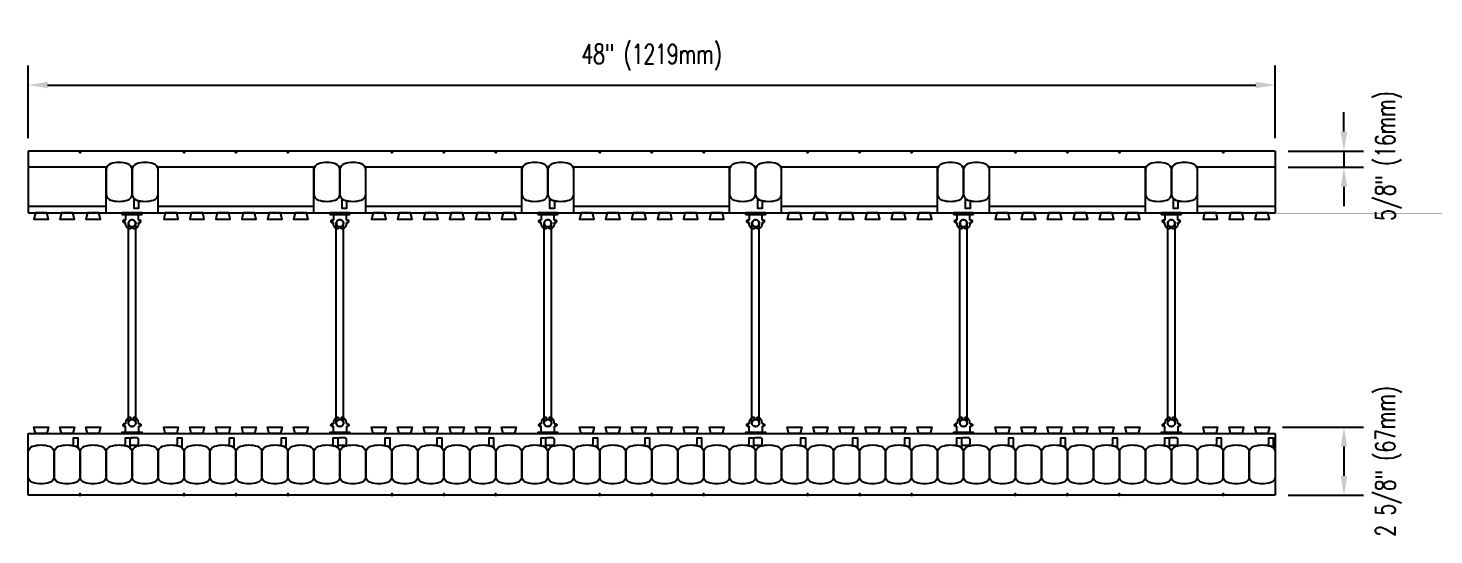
# Model space of a CAD drawing. Header units: inches. Extents: x 213.7 to 267.8, y 81.8 to 140.3.
# Drawn here: x 213.7 to 267.8, y 120.8 to 140.3 of the extents above; entities that cross this region are included whole.
import ezdxf

# ---------------------------------------------------------------- set-up
doc = ezdxf.new("R2010")
doc.units = ezdxf.units.IN
doc.header["$MEASUREMENT"] = 0
for name, color, linetype in [('line25', 2, 'Continuous'), ('LINE50', 5, 'Continuous'), ('LINE9', 9, 'Continuous'), ('TEXT', 4, 'Continuous')]:
    doc.layers.add(name, color=color, linetype=linetype)
doc.styles.add('DIM', font='romans.shx', dxfattribs={"width": 0.7})
doc.dimstyles.new('ext_8', dxfattribs={"dimscale": 8, "dimtxt": 0.09375, "dimasz": 0.09375, "dimexe": 0.09375, "dimexo": 0.0625, "dimgap": 0.0625, "dimtad": 1, "dimdec": 1, "dimzin": 3, "dimdsep": 46, "dimlunit": 4, "dimtxsty": 'DIM', "dimcen": 0.09, "dimdle": 0.09375, "dimclrt": 4, "dimadec": 0, "dimazin": 0, "dimtfac": 1, "dimtdec": 1, "dimtmove": 2, "dimatfit": 3, "dimfxl": 0, "dimfrac": 2, "dimtolj": 1, "dimtzin": 0, "dimarcsym": 0})

# ---------------------------------------------------------------- blocks, each defined once
blk = doc.blocks.new('*D16')
at = {"layer": 'Defpoints', "color": 0}
for p in [(261.668, 138.136), (213.668, 135.596), (261.668, 135.596)]:
    blk.add_point(p, dxfattribs=at)
at = {"layer": 'TEXT', "color": 0, "lineweight": -2}
for p, q in [((213.668, 136.096), (213.668, 138.886)), ((261.668, 136.096), (261.668, 138.886)), ((214.418, 138.136), (260.918, 138.136))]:
    blk.add_line(p, q, dxfattribs=at)
at = {"layer": 'TEXT', "color": 0}
for points in [[(214.418, 138.261), (214.418, 138.011), (213.668, 138.136)], [(260.918, 138.261), (260.918, 138.011), (261.668, 138.136)]]:
    blk.add_solid(points, dxfattribs=at)
at = {"layer": 'TEXT', "color": 4, "insert": (237.668, 139.208), "char_height": 0.75, "attachment_point": 5, "style": 'DIM'}
blk.add_mtext('\\A1;48" (1219mm)', dxfattribs=at)
blk = doc.blocks.new('*D17')
at = {"layer": 'Defpoints', "color": 0}
for p in [(261.668, 135.596), (261.668, 134.971), (264.31, 134.971)]:
    blk.add_point(p, dxfattribs=at)
at = {"layer": 'TEXT', "color": 0, "lineweight": -2}
for p, q in [((264.31, 136.346), (264.31, 137.096)), ((262.168, 135.596), (265.06, 135.596)), ((264.31, 135.596), (264.31, 134.971)), ((262.168, 134.971), (265.06, 134.971)), ((264.31, 134.221), (264.31, 133.471))]:
    blk.add_line(p, q, dxfattribs=at)
at = {"layer": 'TEXT', "color": 0}
for points in [[(264.185, 136.346), (264.435, 136.346), (264.31, 135.596)], [(264.185, 134.221), (264.435, 134.221), (264.31, 134.971)]]:
    blk.add_solid(points, dxfattribs=at)
at = {"layer": 'TEXT', "color": 4, "insert": (266.027, 135.409), "char_height": 0.75, "attachment_point": 5, "rotation": 90, "style": 'DIM'}
blk.add_mtext('\\A1;5/8" (16mm)', dxfattribs=at)
blk = doc.blocks.new('*D18')
at = {"layer": 'Defpoints', "color": 0}
for p in [(261.449, 124.971), (261.668, 122.346), (264.31, 122.346)]:
    blk.add_point(p, dxfattribs=at)
at = {"layer": 'TEXT', "color": 0, "lineweight": -2}
for p, q in [((261.949, 124.971), (265.06, 124.971)), ((264.31, 124.221), (264.31, 123.096)), ((262.168, 122.346), (265.06, 122.346))]:
    blk.add_line(p, q, dxfattribs=at)
at = {"layer": 'TEXT', "color": 0}
for points in [[(264.185, 124.221), (264.435, 124.221), (264.31, 124.971)], [(264.185, 123.096), (264.435, 123.096), (264.31, 122.346)]]:
    blk.add_solid(points, dxfattribs=at)
at = {"layer": 'TEXT', "color": 4, "insert": (266.027, 123.659), "char_height": 0.75, "attachment_point": 5, "rotation": 90, "style": 'DIM'}
blk.add_mtext('\\A1;2 5/8" (67mm)', dxfattribs=at)
blk = doc.blocks.new('WEB_CENTRE_TOP')
for p, q in [((-0.141, 0), (-0.141, 7.688)), ((0.141, 0), (0.141, 7.688))]:
    blk.add_line(p, q)
for centre in [(0, 7.688), (0, 0)]:
    blk.add_circle(centre, 0.141)
blk = doc.blocks.new('Connector')
blk.add_point((0.271, 0))
at = {"layer": 'LINE9'}
for p, q in [((0, 0.375), (0, -0.375)), ((0.062, -0.375), (0.062, 0.375)), ((0.281, 0.25), (0.062, 0.25))]:
    blk.add_line(p, q, dxfattribs=at)
for points, weights in [([(0.007, 0.375), (0.004, 0.375), (0, 0.375)], [1, 0.972587069138, 0.950305488115]), ([(0.327, 0.343), (0.308, 0.343), (0.281, 0.317), (0.281, 0.297)], [1, 0.85355339, 0.85355339, 1]), ([(0.328, 0.343), (0.327, 0.343), (0.327, 0.343)], [1, 0.70710678, 1]), ([(0.375, 0.297), (0.375, 0.317), (0.348, 0.343), (0.329, 0.343)], [1, 0.85355339, 0.85355339, 1]), ([(0.406, 0.25), (0.546, 0.25), (0.619, 0.131)], [0.958404415409, 0.794674173519, 0.864651571113]), ([(0.619, 0.052), (0.612, 0.049), (0.604, 0.049)], [0.83615024178, 0.892081430621, 1]), ([(0, -0.375), (0.004, -0.375), (0.007, -0.375)], [0.950305488115, 0.972587069138, 1]), ([(0.281, -0.297), (0.281, -0.317), (0.308, -0.343), (0.327, -0.343)], [1, 0.85355339, 0.85355339, 1]), ([(0.327, -0.343), (0.281, -0.343), (0.281, -0.297)], [1, 0.70710678, 1]), ([(0.329, -0.343), (0.348, -0.343), (0.375, -0.317), (0.375, -0.297)], [1, 0.85355339, 0.85355339, 1]), ([(0.375, -0.297), (0.375, -0.343), (0.329, -0.343)], [1, 0.70710678, 1]), ([(0.619, -0.131), (0.546, -0.25), (0.406, -0.25)], [0.864651574428, 0.794674169686, 0.958404415195]), ([(0.604, -0.049), (0.612, -0.049), (0.619, -0.052)], [1, 0.89208144177, 0.836150253337])]:
    blk.add_rational_spline(points, weights, degree=2, dxfattribs=at)
for points, degree in [([(0, 0.375), (0.002, 0.375), (0.005, 0.375), (0.007, 0.375)], 3), ([(0.007, 0.375), (0.021, 0.375), (0.051, 0.375), (0.062, 0.375), (0.062, 0.375)], 3), ([(0.281, 0.25), (0.281, 0.297)], 1), ([(0.327, 0.343), (0.327, 0.343), (0.328, 0.343), (0.328, 0.343)], 3), ([(0.328, 0.343), (0.329, 0.343), (0.329, 0.343), (0.329, 0.343)], 3), ([(0.375, 0.25), (0.375, 0.297)], 1), ([(0.406, 0.25), (0.375, 0.25)], 1), ([(0.406, 0.25), (0.406, 0.25)], 1), ([(0.406, 0.25), (0.406, 0.25)], 1), ([(0.406, 0.25), (0.406, 0.25)], 1), ([(0.406, 0.25), (0.406, 0.25)], 1), ([(0.406, 0.25), (0.406, 0.25)], 1), ([(0.406, 0.25), (0.406, 0.25)], 1), ([(0.406, 0.25), (0.406, 0.25)], 1), ([(0.406, 0.25), (0.406, 0.25)], 1), ([(0.406, 0.25), (0.406, 0.25)], 1), ([(0.406, 0.25), (0.406, 0.25)], 1), ([(0.406, 0.25), (0.406, 0.25)], 1), ([(0.406, 0.25), (0.406, 0.25)], 1), ([(0.406, 0.25), (0.406, 0.25)], 1), ([(0.406, 0.25), (0.406, 0.25)], 1), ([(0.406, 0.25), (0.406, 0.25)], 1), ([(0.406, 0.25), (0.406, 0.25)], 1), ([(0.406, 0.25), (0.406, 0.25)], 1), ([(0.406, 0.25), (0.406, 0.25)], 1), ([(0.406, 0.25), (0.406, 0.25)], 1), ([(0.406, 0.25), (0.406, 0.25)], 1), ([(0.406, 0.25), (0.406, 0.25)], 1), ([(0.406, 0.25), (0.406, 0.25)], 1), ([(0.406, 0.25), (0.406, 0.25)], 1), ([(0.406, 0.25), (0.406, 0.25)], 1), ([(0.604, 0.049), (0.532, 0.049)], 1), ([(0.532, 0.049), (0.532, 0.049)], 1), ([(0.532, 0.049), (0.532, 0.049)], 1), ([(0.532, 0.049), (0.532, 0.049)], 1), ([(0.532, 0.049), (0.532, 0.049)], 1), ([(0.532, 0.049), (0.532, 0.049)], 1), ([(0.532, 0.049), (0.532, 0.049)], 1), ([(0.532, 0.049), (0.532, 0.049)], 1), ([(0.532, 0.049), (0.532, 0.049)], 1), ([(0.532, 0.049), (0.532, 0.049)], 1), ([(0.532, 0.049), (0.532, 0.049)], 1), ([(0.604, 0.049), (0.609, 0.049), (0.614, 0.05), (0.619, 0.052)], 3), ([(0.604, 0.049), (0.604, 0.049)], 1), ([(0.604, 0.049), (0.604, 0.049)], 1), ([(0.604, 0.049), (0.604, 0.049)], 1), ([(0.604, 0.049), (0.604, 0.049)], 1), ([(0.619, 0.131), (0.619, 0.052)], 1), ([(0.619, 0.131), (0.619, 0.131)], 1), ([(0.619, 0.131), (0.619, 0.131)], 1), ([(0.619, 0.131), (0.619, 0.131)], 1), ([(0.619, 0.131), (0.619, 0.131)], 1), ([(0.007, -0.375), (0.005, -0.375), (0.002, -0.375), (0, -0.375)], 3), ([(0.062, -0.375), (0.062, -0.375), (0.051, -0.375), (0.021, -0.375), (0.007, -0.375)], 3), ([(0.062, -0.25), (0.281, -0.25)], 1), ([(0.281, -0.297), (0.281, -0.25)], 1), ([(0.281, -0.25), (0.281, -0.297)], 1), ([(0.328, -0.343), (0.328, -0.343), (0.327, -0.343), (0.327, -0.343)], 3), ([(0.329, -0.343), (0.329, -0.343), (0.329, -0.343), (0.328, -0.343)], 3), ([(0.375, -0.25), (0.375, -0.297)], 1), ([(0.375, -0.297), (0.375, -0.25)], 1), ([(0.406, -0.25), (0.375, -0.25)], 1), ([(0.406, -0.25), (0.406, -0.25)], 1), ([(0.406, -0.25), (0.406, -0.25)], 1), ([(0.406, -0.25), (0.406, -0.25)], 1), ([(0.406, -0.25), (0.406, -0.25)], 1), ([(0.406, -0.25), (0.406, -0.25)], 1), ([(0.406, -0.25), (0.406, -0.25)], 1), ([(0.406, -0.25), (0.406, -0.25)], 1), ([(0.406, -0.25), (0.406, -0.25)], 1), ([(0.406, -0.25), (0.406, -0.25)], 1), ([(0.406, -0.25), (0.406, -0.25)], 1), ([(0.406, -0.25), (0.406, -0.25)], 1), ([(0.532, -0.049), (0.604, -0.049)], 1), ([(0.604, -0.049), (0.58, -0.049), (0.556, -0.049), (0.532, -0.049)], 3), ([(0.532, -0.049), (0.532, -0.049)], 1), ([(0.532, -0.049), (0.532, -0.049)], 1), ([(0.532, -0.049), (0.532, -0.049)], 1), ([(0.532, -0.049), (0.532, -0.049)], 1), ([(0.619, -0.052), (0.614, -0.05), (0.609, -0.049), (0.604, -0.049)], 3), ([(0.604, -0.049), (0.604, -0.049)], 1), ([(0.604, -0.049), (0.604, -0.049)], 1), ([(0.604, -0.049), (0.604, -0.049)], 1), ([(0.604, -0.049), (0.604, -0.049)], 1), ([(0.604, -0.049), (0.604, -0.049)], 1), ([(0.604, -0.049), (0.604, -0.049)], 1), ([(0.604, -0.049), (0.604, -0.049)], 1), ([(0.604, -0.049), (0.604, -0.049)], 1), ([(0.619, -0.052), (0.619, -0.131)], 1), ([(0.619, -0.131), (0.619, -0.131)], 1), ([(0.619, -0.131), (0.619, -0.131)], 1), ([(0.619, -0.131), (0.619, -0.131)], 1), ([(0.619, -0.131), (0.619, -0.131)], 1)]:
    blk.add_open_spline(points, degree=degree, dxfattribs=at)
for points, weights, knots in [([(0.062, 0.375), (0.062, 0.375), (0.046, 0.375), (0.03, 0.375), (0.007, 0.375)], [0.868718858569, 0.861102746415, 1, 0.861102734288, 0.868718859898], [0, 0, 0, 0.5, 0.5, 1, 1, 1]), ([(0.532, 0.049), (0.472, 0.203), (0.333, 0.113), (0.157, 0), (0.333, -0.113), (0.472, -0.203), (0.532, -0.049)], [0.899508922286, 0.599718215298, 1, 0.54226024, 1, 0.599718224335, 0.899508908749], [0, 0, 0, 0.318112, 0.318112, 0.681888, 0.681888, 1, 1, 1]), ([(0.007, -0.375), (0.03, -0.375), (0.046, -0.375), (0.062, -0.375), (0.062, -0.375)], [0.868718859319, 0.861102739573, 1, 0.861102742958, 0.868718858948], [0, 0, 0, 0.5, 0.5, 1, 1, 1])]:
    blk.add_rational_spline(points, weights, degree=2, knots=knots, dxfattribs=at)

msp = doc.modelspace()

# ---------------------------------------------------------------- linework, layer by layer
at = {"layer": 'line25'}
for p, q in [((216.668, 134.971), (213.668, 134.971)), ((224.668, 134.971), (218.668, 134.971)), ((232.668, 134.971), (226.668, 134.971)), ((240.668, 134.971), (234.668, 134.971)), ((248.668, 134.971), (242.668, 134.971)), ((256.668, 134.971), (250.668, 134.971)), ((261.668, 134.971), (258.668, 134.971)), ((213.668, 133.221), (261.668, 133.221)), ((213.668, 124.721), (261.668, 124.721)), ((217.647, 124.553), (217.668, 124.553))]:
    msp.add_line(p, q, dxfattribs=at)
for points in [[(213.949, 133.221), (213.887, 132.971), (214.449, 132.971), (214.387, 133.221)], [(214.949, 133.221), (214.887, 132.971), (215.449, 132.971), (215.387, 133.221)], [(215.949, 133.221), (215.887, 132.971), (216.449, 132.971), (216.387, 133.221)], [(218.949, 133.221), (218.887, 132.971), (219.449, 132.971), (219.387, 133.221)], [(219.949, 133.221), (219.887, 132.971), (220.449, 132.971), (220.387, 133.221)], [(220.949, 133.221), (220.887, 132.971), (221.449, 132.971), (221.387, 133.221)], [(221.949, 133.221), (221.887, 132.971), (222.449, 132.971), (222.387, 133.221)], [(222.949, 133.221), (222.887, 132.971), (223.449, 132.971), (223.387, 133.221)], [(223.949, 133.221), (223.887, 132.971), (224.449, 132.971), (224.387, 133.221)], [(226.949, 133.221), (226.887, 132.971), (227.449, 132.971), (227.387, 133.221)], [(227.949, 133.221), (227.887, 132.971), (228.449, 132.971), (228.387, 133.221)], [(228.949, 133.221), (228.887, 132.971), (229.449, 132.971), (229.387, 133.221)], [(229.949, 133.221), (229.887, 132.971), (230.449, 132.971), (230.387, 133.221)], [(230.949, 133.221), (230.887, 132.971), (231.449, 132.971), (231.387, 133.221)], [(231.949, 133.221), (231.887, 132.971), (232.449, 132.971), (232.387, 133.221)], [(234.949, 133.221), (234.887, 132.971), (235.449, 132.971), (235.387, 133.221)], [(235.949, 133.221), (235.887, 132.971), (236.449, 132.971), (236.387, 133.221)], [(236.949, 133.221), (236.887, 132.971), (237.449, 132.971), (237.387, 133.221)], [(237.949, 133.221), (237.887, 132.971), (238.449, 132.971), (238.387, 133.221)], [(238.949, 133.221), (238.887, 132.971), (239.449, 132.971), (239.387, 133.221)], [(239.949, 133.221), (239.887, 132.971), (240.449, 132.971), (240.387, 133.221)], [(242.949, 133.221), (242.887, 132.971), (243.449, 132.971), (243.387, 133.221)], [(243.949, 133.221), (243.887, 132.971), (244.449, 132.971), (244.387, 133.221)], [(244.949, 133.221), (244.887, 132.971), (245.449, 132.971), (245.387, 133.221)], [(245.949, 133.221), (245.887, 132.971), (246.449, 132.971), (246.387, 133.221)], [(246.949, 133.221), (246.887, 132.971), (247.449, 132.971), (247.387, 133.221)], [(247.949, 133.221), (247.887, 132.971), (248.449, 132.971), (248.387, 133.221)], [(250.949, 133.221), (250.887, 132.971), (251.449, 132.971), (251.387, 133.221)], [(251.949, 133.221), (251.887, 132.971), (252.449, 132.971), (252.387, 133.221)], [(252.949, 133.221), (252.887, 132.971), (253.449, 132.971), (253.387, 133.221)], [(253.949, 133.221), (253.887, 132.971), (254.449, 132.971), (254.387, 133.221)], [(254.949, 133.221), (254.887, 132.971), (255.449, 132.971), (255.387, 133.221)], [(255.949, 133.221), (255.887, 132.971), (256.449, 132.971), (256.387, 133.221)], [(258.949, 133.221), (258.887, 132.971), (259.449, 132.971), (259.387, 133.221)], [(259.949, 133.221), (259.887, 132.971), (260.449, 132.971), (260.387, 133.221)], [(260.949, 133.221), (260.887, 132.971), (261.449, 132.971), (261.387, 133.221)], [(213.949, 124.721), (213.887, 124.971), (214.449, 124.971), (214.387, 124.721)], [(214.949, 124.721), (214.887, 124.971), (215.449, 124.971), (215.387, 124.721)], [(215.949, 124.721), (215.887, 124.971), (216.449, 124.971), (216.387, 124.721)], [(218.949, 124.721), (218.887, 124.971), (219.449, 124.971), (219.387, 124.721)], [(219.949, 124.721), (219.887, 124.971), (220.449, 124.971), (220.387, 124.721)], [(220.949, 124.721), (220.887, 124.971), (221.449, 124.971), (221.387, 124.721)], [(221.949, 124.721), (221.887, 124.971), (222.449, 124.971), (222.387, 124.721)], [(222.949, 124.721), (222.887, 124.971), (223.449, 124.971), (223.387, 124.721)], [(223.949, 124.721), (223.887, 124.971), (224.449, 124.971), (224.387, 124.721)], [(226.949, 124.721), (226.887, 124.971), (227.449, 124.971), (227.387, 124.721)], [(227.949, 124.721), (227.887, 124.971), (228.449, 124.971), (228.387, 124.721)], [(228.949, 124.721), (228.887, 124.971), (229.449, 124.971), (229.387, 124.721)], [(229.949, 124.721), (229.887, 124.971), (230.449, 124.971), (230.387, 124.721)], [(230.949, 124.721), (230.887, 124.971), (231.449, 124.971), (231.387, 124.721)], [(231.949, 124.721), (231.887, 124.971), (232.449, 124.971), (232.387, 124.721)], [(234.949, 124.721), (234.887, 124.971), (235.449, 124.971), (235.387, 124.721)], [(235.949, 124.721), (235.887, 124.971), (236.449, 124.971), (236.387, 124.721)], [(236.949, 124.721), (236.887, 124.971), (237.449, 124.971), (237.387, 124.721)], [(237.949, 124.721), (237.887, 124.971), (238.449, 124.971), (238.387, 124.721)], [(238.949, 124.721), (238.887, 124.971), (239.449, 124.971), (239.387, 124.721)], [(239.949, 124.721), (239.887, 124.971), (240.449, 124.971), (240.387, 124.721)], [(242.949, 124.721), (242.887, 124.971), (243.449, 124.971), (243.387, 124.721)], [(243.949, 124.721), (243.887, 124.971), (244.449, 124.971), (244.387, 124.721)], [(244.949, 124.721), (244.887, 124.971), (245.449, 124.971), (245.387, 124.721)], [(245.949, 124.721), (245.887, 124.971), (246.449, 124.971), (246.387, 124.721)], [(246.949, 124.721), (246.887, 124.971), (247.449, 124.971), (247.387, 124.721)], [(247.949, 124.721), (247.887, 124.971), (248.449, 124.971), (248.387, 124.721)], [(250.949, 124.721), (250.887, 124.971), (251.449, 124.971), (251.387, 124.721)], [(251.949, 124.721), (251.887, 124.971), (252.449, 124.971), (252.387, 124.721)], [(252.949, 124.721), (252.887, 124.971), (253.449, 124.971), (253.387, 124.721)], [(253.949, 124.721), (253.887, 124.971), (254.449, 124.971), (254.387, 124.721)], [(254.949, 124.721), (254.887, 124.971), (255.449, 124.971), (255.387, 124.721)], [(255.949, 124.721), (255.887, 124.971), (256.449, 124.971), (256.387, 124.721)], [(258.949, 124.721), (258.887, 124.971), (259.449, 124.971), (259.387, 124.721)], [(259.949, 124.721), (259.887, 124.971), (260.449, 124.971), (260.387, 124.721)], [(260.949, 124.721), (260.887, 124.971), (261.449, 124.971), (261.387, 124.721)]]:
    msp.add_lwpolyline(points, close=True, dxfattribs=at)
at = {"layer": 'LINE50'}
for p, q in [((261.668, 135.596), (213.668, 135.596)), ((213.668, 135.596), (213.668, 133.221)), ((261.668, 135.596), (261.668, 133.221)), ((213.668, 122.346), (213.668, 124.721)), ((261.668, 124.721), (261.668, 122.346)), ((261.668, 122.346), (213.668, 122.346))]:
    msp.add_line(p, q, dxfattribs=at)
at = {"layer": 'LINE9'}
for p, q in [((216.668, 133.221), (216.668, 134.971)), ((218.668, 133.221), (218.668, 134.971)), ((224.668, 133.221), (224.668, 134.971)), ((226.668, 133.221), (226.668, 134.971)), ((232.668, 133.221), (232.668, 134.971)), ((234.668, 133.221), (234.668, 134.971)), ((240.668, 133.221), (240.668, 134.971)), ((242.668, 133.221), (242.668, 134.971)), ((248.668, 133.221), (248.668, 134.971)), ((250.668, 133.221), (250.668, 134.971)), ((256.668, 133.221), (256.668, 134.971)), ((258.668, 133.221), (258.668, 134.971)), ((213.668, 133.471), (216.668, 133.471)), ((218.668, 133.471), (224.668, 133.471)), ((226.668, 133.471), (232.668, 133.471)), ((234.668, 133.471), (240.668, 133.471)), ((242.668, 133.471), (248.668, 133.471)), ((250.668, 133.471), (256.668, 133.471)), ((258.668, 133.471), (261.668, 133.471))]:
    msp.add_line(p, q, dxfattribs=at)
for points in [[(215.699, 135.596), (215.668, 135.532), (215.637, 135.596)], [(219.699, 135.596), (219.668, 135.532), (219.637, 135.596)], [(221.699, 135.596), (221.668, 135.532), (221.637, 135.596)], [(223.699, 135.596), (223.668, 135.532), (223.637, 135.596)], [(227.699, 135.596), (227.668, 135.532), (227.637, 135.596)], [(229.699, 135.596), (229.668, 135.532), (229.637, 135.596)], [(231.699, 135.596), (231.668, 135.532), (231.637, 135.596)], [(235.699, 135.596), (235.668, 135.532), (235.637, 135.596)], [(237.699, 135.596), (237.668, 135.532), (237.637, 135.596)], [(239.699, 135.596), (239.668, 135.532), (239.637, 135.596)], [(243.699, 135.596), (243.668, 135.532), (243.637, 135.596)], [(245.699, 135.596), (245.668, 135.532), (245.637, 135.596)], [(247.699, 135.596), (247.668, 135.532), (247.637, 135.596)], [(251.699, 135.596), (251.668, 135.532), (251.637, 135.596)], [(253.699, 135.596), (253.668, 135.532), (253.637, 135.596)], [(255.699, 135.596), (255.668, 135.532), (255.637, 135.596)], [(259.699, 135.596), (259.668, 135.532), (259.637, 135.596)], [(215.699, 122.346), (215.668, 122.411), (215.637, 122.346)], [(219.699, 122.346), (219.668, 122.411), (219.637, 122.346)], [(221.699, 122.346), (221.668, 122.411), (221.637, 122.346)], [(223.699, 122.346), (223.668, 122.411), (223.637, 122.346)], [(227.699, 122.346), (227.668, 122.411), (227.637, 122.346)], [(229.699, 122.346), (229.668, 122.411), (229.637, 122.346)], [(231.699, 122.346), (231.668, 122.411), (231.637, 122.346)], [(235.699, 122.346), (235.668, 122.411), (235.637, 122.346)], [(237.699, 122.346), (237.668, 122.411), (237.637, 122.346)], [(239.699, 122.346), (239.668, 122.411), (239.637, 122.346)], [(243.699, 122.346), (243.668, 122.411), (243.637, 122.346)], [(245.699, 122.346), (245.668, 122.411), (245.637, 122.346)], [(247.699, 122.346), (247.668, 122.411), (247.637, 122.346)], [(251.699, 122.346), (251.668, 122.411), (251.637, 122.346)], [(253.699, 122.346), (253.668, 122.411), (253.637, 122.346)], [(255.699, 122.346), (255.668, 122.411), (255.637, 122.346)], [(259.699, 122.346), (259.668, 122.411), (259.637, 122.346)]]:
    msp.add_lwpolyline(points, close=True, dxfattribs=at)
for points in [[(216.841, 133.71, 0.157671), (217.495, 133.71, 0.325305), (217.668, 133.948), (217.668, 134.869, 0.325305), (217.495, 135.107, 0.157671), (216.841, 135.107, 0.325305), (216.668, 134.869), (216.668, 133.948, 0.325305)], [(217.841, 133.71, 0.157671), (218.495, 133.71, 0.325305), (218.668, 133.948), (218.668, 134.869, 0.325305), (218.495, 135.107, 0.157671), (217.841, 135.107, 0.325305), (217.668, 134.869), (217.668, 133.948, 0.325305)], [(224.841, 133.71, 0.157671), (225.495, 133.71, 0.325305), (225.668, 133.948), (225.668, 134.869, 0.325305), (225.495, 135.107, 0.157671), (224.841, 135.107, 0.325305), (224.668, 134.869), (224.668, 133.948, 0.325305)], [(225.841, 133.71, 0.157671), (226.495, 133.71, 0.325305), (226.668, 133.948), (226.668, 134.869, 0.325305), (226.495, 135.107, 0.157671), (225.841, 135.107, 0.325305), (225.668, 134.869), (225.668, 133.948, 0.325305)], [(232.841, 133.71, 0.157671), (233.495, 133.71, 0.325305), (233.668, 133.948), (233.668, 134.869, 0.325305), (233.495, 135.107, 0.157671), (232.841, 135.107, 0.325305), (232.668, 134.869), (232.668, 133.948, 0.325305)], [(233.841, 133.71, 0.157671), (234.495, 133.71, 0.325305), (234.668, 133.948), (234.668, 134.869, 0.325305), (234.495, 135.107, 0.157671), (233.841, 135.107, 0.325305), (233.668, 134.869), (233.668, 133.948, 0.325305)], [(240.841, 133.71, 0.157671), (241.495, 133.71, 0.325305), (241.668, 133.948), (241.668, 134.869, 0.325305), (241.495, 135.107, 0.157671), (240.841, 135.107, 0.325305), (240.668, 134.869), (240.668, 133.948, 0.325305)], [(241.841, 133.71, 0.157671), (242.495, 133.71, 0.325305), (242.668, 133.948), (242.668, 134.869, 0.325305), (242.495, 135.107, 0.157671), (241.841, 135.107, 0.325305), (241.668, 134.869), (241.668, 133.948, 0.325305)], [(248.841, 133.71, 0.157671), (249.495, 133.71, 0.325305), (249.668, 133.948), (249.668, 134.869, 0.325305), (249.495, 135.107, 0.157671), (248.841, 135.107, 0.325305), (248.668, 134.869), (248.668, 133.948, 0.325305)], [(249.841, 133.71, 0.157671), (250.495, 133.71, 0.325305), (250.668, 133.948), (250.668, 134.869, 0.325305), (250.495, 135.107, 0.157671), (249.841, 135.107, 0.325305), (249.668, 134.869), (249.668, 133.948, 0.325305)], [(256.841, 133.71, 0.157671), (257.495, 133.71, 0.325305), (257.668, 133.948), (257.668, 134.869, 0.325305), (257.495, 135.107, 0.157671), (256.841, 135.107, 0.325305), (256.668, 134.869), (256.668, 133.948, 0.325305)], [(257.841, 133.71, 0.157671), (258.495, 133.71, 0.325305), (258.668, 133.948), (258.668, 134.869, 0.325305), (258.495, 135.107, 0.157671), (257.841, 135.107, 0.325305), (257.668, 134.869), (257.668, 133.948, 0.325305)], [(217.841, 133.71, 0.037267), (217.995, 133.673, 0.463036), (217.922, 133.611), (217.922, 133.39), (217.751, 133.39), (217.751, 133.736, 0.189002), (217.735, 133.778, 0.128407)], [(225.841, 133.71, 0.037267), (225.995, 133.673, 0.463036), (225.922, 133.611), (225.922, 133.39), (225.751, 133.39), (225.751, 133.736, 0.189002), (225.735, 133.778, 0.128407)], [(233.841, 133.71, 0.037267), (233.995, 133.673, 0.463036), (233.922, 133.611), (233.922, 133.39), (233.751, 133.39), (233.751, 133.736, 0.189002), (233.735, 133.778, 0.128407)], [(241.841, 133.71, 0.037267), (241.995, 133.673, 0.463036), (241.922, 133.611), (241.922, 133.39), (241.751, 133.39), (241.751, 133.736, 0.189002), (241.735, 133.778, 0.128407)], [(249.841, 133.71, 0.037267), (249.995, 133.673, 0.463036), (249.922, 133.611), (249.922, 133.39), (249.751, 133.39), (249.751, 133.736, 0.189002), (249.735, 133.778, 0.128407)], [(257.841, 133.71, 0.037267), (257.995, 133.673, 0.463036), (257.922, 133.611), (257.922, 133.39), (257.751, 133.39), (257.751, 133.736, 0.189002), (257.735, 133.778, 0.128407)], [(215.495, 124.232, 0.037267), (215.341, 124.27, 0.463036), (215.414, 124.331), (215.414, 124.553), (215.585, 124.553), (215.585, 124.207, 0.189002), (215.601, 124.164, 0.128407)], [(217.495, 124.232, 0.037267), (217.341, 124.27, 0.463036), (217.414, 124.331), (217.414, 124.553), (217.585, 124.553), (217.585, 124.207, 0.189002), (217.601, 124.164, 0.128407)], [(217.585, 124.338, 0.414214), (217.647, 124.275), (217.86, 124.275, 0.414214), (217.922, 124.338), (217.922, 124.49, 0.414214), (217.86, 124.553), (217.647, 124.553, 0.414214), (217.585, 124.49)], [(219.495, 124.232, 0.037267), (219.341, 124.27, 0.463036), (219.414, 124.331), (219.414, 124.553), (219.585, 124.553), (219.585, 124.207, 0.189002), (219.601, 124.164, 0.128407)], [(221.495, 124.232, 0.037267), (221.341, 124.27, 0.463036), (221.414, 124.331), (221.414, 124.553), (221.585, 124.553), (221.585, 124.207, 0.189002), (221.601, 124.164, 0.128407)], [(223.495, 124.232, 0.037267), (223.341, 124.27, 0.463036), (223.414, 124.331), (223.414, 124.553), (223.585, 124.553), (223.585, 124.207, 0.189002), (223.601, 124.164, 0.128407)], [(225.495, 124.232, 0.037267), (225.341, 124.27, 0.463036), (225.414, 124.331), (225.414, 124.553), (225.585, 124.553), (225.585, 124.207, 0.189002), (225.601, 124.164, 0.128407)], [(225.585, 124.338, 0.414214), (225.647, 124.275), (225.86, 124.275, 0.414214), (225.922, 124.338), (225.922, 124.49, 0.414214), (225.86, 124.553), (225.647, 124.553, 0.414214), (225.585, 124.49)], [(227.495, 124.232, 0.037267), (227.341, 124.27, 0.463036), (227.414, 124.331), (227.414, 124.553), (227.585, 124.553), (227.585, 124.207, 0.189002), (227.601, 124.164, 0.128407)], [(229.495, 124.232, 0.037267), (229.341, 124.27, 0.463036), (229.414, 124.331), (229.414, 124.553), (229.585, 124.553), (229.585, 124.207, 0.189002), (229.601, 124.164, 0.128407)], [(231.495, 124.232, 0.037267), (231.341, 124.27, 0.463036), (231.414, 124.331), (231.414, 124.553), (231.585, 124.553), (231.585, 124.207, 0.189002), (231.601, 124.164, 0.128407)], [(233.495, 124.232, 0.037267), (233.341, 124.27, 0.463036), (233.414, 124.331), (233.414, 124.553), (233.585, 124.553), (233.585, 124.207, 0.189002), (233.601, 124.164, 0.128407)], [(233.585, 124.338, 0.414214), (233.647, 124.275), (233.86, 124.275, 0.414214), (233.922, 124.338), (233.922, 124.49, 0.414214), (233.86, 124.553), (233.647, 124.553, 0.414214), (233.585, 124.49)], [(235.495, 124.232, 0.037267), (235.341, 124.27, 0.463036), (235.414, 124.331), (235.414, 124.553), (235.585, 124.553), (235.585, 124.207, 0.189002), (235.601, 124.164, 0.128407)], [(237.495, 124.232, 0.037267), (237.341, 124.27, 0.463036), (237.414, 124.331), (237.414, 124.553), (237.585, 124.553), (237.585, 124.207, 0.189002), (237.601, 124.164, 0.128407)], [(239.495, 124.232, 0.037267), (239.341, 124.27, 0.463036), (239.414, 124.331), (239.414, 124.553), (239.585, 124.553), (239.585, 124.207, 0.189002), (239.601, 124.164, 0.128407)], [(241.495, 124.232, 0.037267), (241.341, 124.27, 0.463036), (241.414, 124.331), (241.414, 124.553), (241.585, 124.553), (241.585, 124.207, 0.189002), (241.601, 124.164, 0.128407)], [(241.585, 124.338, 0.414214), (241.647, 124.275), (241.86, 124.275, 0.414214), (241.922, 124.338), (241.922, 124.49, 0.414214), (241.86, 124.553), (241.647, 124.553, 0.414214), (241.585, 124.49)], [(243.495, 124.232, 0.037267), (243.341, 124.27, 0.463036), (243.414, 124.331), (243.414, 124.553), (243.585, 124.553), (243.585, 124.207, 0.189002), (243.601, 124.164, 0.128407)], [(245.495, 124.232, 0.037267), (245.341, 124.27, 0.463036), (245.414, 124.331), (245.414, 124.553), (245.585, 124.553), (245.585, 124.207, 0.189002), (245.601, 124.164, 0.128407)], [(247.495, 124.232, 0.037267), (247.341, 124.27, 0.463036), (247.414, 124.331), (247.414, 124.553), (247.585, 124.553), (247.585, 124.207, 0.189002), (247.601, 124.164, 0.128407)], [(249.495, 124.232, 0.037267), (249.341, 124.27, 0.463036), (249.414, 124.331), (249.414, 124.553), (249.585, 124.553), (249.585, 124.207, 0.189002), (249.601, 124.164, 0.128407)], [(249.585, 124.338, 0.414214), (249.647, 124.275), (249.86, 124.275, 0.414214), (249.922, 124.338), (249.922, 124.49, 0.414214), (249.86, 124.553), (249.647, 124.553, 0.414214), (249.585, 124.49)], [(251.495, 124.232, 0.037267), (251.341, 124.27, 0.463036), (251.414, 124.331), (251.414, 124.553), (251.585, 124.553), (251.585, 124.207, 0.189002), (251.601, 124.164, 0.128407)], [(253.495, 124.232, 0.037267), (253.341, 124.27, 0.463036), (253.414, 124.331), (253.414, 124.553), (253.585, 124.553), (253.585, 124.207, 0.189002), (253.601, 124.164, 0.128407)], [(255.495, 124.232, 0.037267), (255.341, 124.27, 0.463036), (255.414, 124.331), (255.414, 124.553), (255.585, 124.553), (255.585, 124.207, 0.189002), (255.601, 124.164, 0.128407)], [(257.495, 124.232, 0.037267), (257.341, 124.27, 0.463036), (257.414, 124.331), (257.414, 124.553), (257.585, 124.553), (257.585, 124.207, 0.189002), (257.601, 124.164, 0.128407)], [(257.585, 124.338, 0.414214), (257.647, 124.275), (257.86, 124.275, 0.414214), (257.922, 124.338), (257.922, 124.49, 0.414214), (257.86, 124.553), (257.647, 124.553, 0.414214), (257.585, 124.49)], [(259.495, 124.232, 0.037267), (259.341, 124.27, 0.463036), (259.414, 124.331), (259.414, 124.553), (259.585, 124.553), (259.585, 124.207, 0.189002), (259.601, 124.164, 0.128407)], [(261.495, 124.232, 0.037267), (261.341, 124.27, 0.463036), (261.414, 124.331), (261.414, 124.553), (261.585, 124.553), (261.585, 124.207, 0.189002), (261.601, 124.164, 0.128407)], [(213.841, 124.232, -0.157671), (214.495, 124.232, -0.325305), (214.668, 123.994), (214.668, 123.073, -0.325305), (214.495, 122.835, -0.157671), (213.841, 122.835, -0.325305), (213.668, 123.073), (213.668, 123.994, -0.325305)], [(214.841, 124.232, -0.157671), (215.495, 124.232, -0.325305), (215.668, 123.994), (215.668, 123.073, -0.325305), (215.495, 122.835, -0.157671), (214.841, 122.835, -0.325305), (214.668, 123.073), (214.668, 123.994, -0.325305)], [(215.841, 124.232, -0.157671), (216.495, 124.232, -0.325305), (216.668, 123.994), (216.668, 123.073, -0.325305), (216.495, 122.835, -0.157671), (215.841, 122.835, -0.325305), (215.668, 123.073), (215.668, 123.994, -0.325305)], [(216.841, 124.232, -0.157671), (217.495, 124.232, -0.325305), (217.668, 123.994), (217.668, 123.073, -0.325305), (217.495, 122.835, -0.157671), (216.841, 122.835, -0.325305), (216.668, 123.073), (216.668, 123.994, -0.325305)], [(217.841, 124.232, -0.157671), (218.495, 124.232, -0.325305), (218.668, 123.994), (218.668, 123.073, -0.325305), (218.495, 122.835, -0.157671), (217.841, 122.835, -0.325305), (217.668, 123.073), (217.668, 123.994, -0.325305)], [(218.841, 124.232, -0.157671), (219.495, 124.232, -0.325305), (219.668, 123.994), (219.668, 123.073, -0.325305), (219.495, 122.835, -0.157671), (218.841, 122.835, -0.325305), (218.668, 123.073), (218.668, 123.994, -0.325305)], [(219.841, 124.232, -0.157671), (220.495, 124.232, -0.325305), (220.668, 123.994), (220.668, 123.073, -0.325305), (220.495, 122.835, -0.157671), (219.841, 122.835, -0.325305), (219.668, 123.073), (219.668, 123.994, -0.325305)], [(220.841, 124.232, -0.157671), (221.495, 124.232, -0.325305), (221.668, 123.994), (221.668, 123.073, -0.325305), (221.495, 122.835, -0.157671), (220.841, 122.835, -0.325305), (220.668, 123.073), (220.668, 123.994, -0.325305)], [(221.841, 124.232, -0.157671), (222.495, 124.232, -0.325305), (222.668, 123.994), (222.668, 123.073, -0.325305), (222.495, 122.835, -0.157671), (221.841, 122.835, -0.325305), (221.668, 123.073), (221.668, 123.994, -0.325305)], [(222.841, 124.232, -0.157671), (223.495, 124.232, -0.325305), (223.668, 123.994), (223.668, 123.073, -0.325305), (223.495, 122.835, -0.157671), (222.841, 122.835, -0.325305), (222.668, 123.073), (222.668, 123.994, -0.325305)], [(223.841, 124.232, -0.157671), (224.495, 124.232, -0.325305), (224.668, 123.994), (224.668, 123.073, -0.325305), (224.495, 122.835, -0.157671), (223.841, 122.835, -0.325305), (223.668, 123.073), (223.668, 123.994, -0.325305)], [(224.841, 124.232, -0.157671), (225.495, 124.232, -0.325305), (225.668, 123.994), (225.668, 123.073, -0.325305), (225.495, 122.835, -0.157671), (224.841, 122.835, -0.325305), (224.668, 123.073), (224.668, 123.994, -0.325305)], [(225.841, 124.232, -0.157671), (226.495, 124.232, -0.325305), (226.668, 123.994), (226.668, 123.073, -0.325305), (226.495, 122.835, -0.157671), (225.841, 122.835, -0.325305), (225.668, 123.073), (225.668, 123.994, -0.325305)], [(226.841, 124.232, -0.157671), (227.495, 124.232, -0.325305), (227.668, 123.994), (227.668, 123.073, -0.325305), (227.495, 122.835, -0.157671), (226.841, 122.835, -0.325305), (226.668, 123.073), (226.668, 123.994, -0.325305)], [(227.841, 124.232, -0.157671), (228.495, 124.232, -0.325305), (228.668, 123.994), (228.668, 123.073, -0.325305), (228.495, 122.835, -0.157671), (227.841, 122.835, -0.325305), (227.668, 123.073), (227.668, 123.994, -0.325305)], [(228.841, 124.232, -0.157671), (229.495, 124.232, -0.325305), (229.668, 123.994), (229.668, 123.073, -0.325305), (229.495, 122.835, -0.157671), (228.841, 122.835, -0.325305), (228.668, 123.073), (228.668, 123.994, -0.325305)], [(229.841, 124.232, -0.157671), (230.495, 124.232, -0.325305), (230.668, 123.994), (230.668, 123.073, -0.325305), (230.495, 122.835, -0.157671), (229.841, 122.835, -0.325305), (229.668, 123.073), (229.668, 123.994, -0.325305)], [(230.841, 124.232, -0.157671), (231.495, 124.232, -0.325305), (231.668, 123.994), (231.668, 123.073, -0.325305), (231.495, 122.835, -0.157671), (230.841, 122.835, -0.325305), (230.668, 123.073), (230.668, 123.994, -0.325305)], [(231.841, 124.232, -0.157671), (232.495, 124.232, -0.325305), (232.668, 123.994), (232.668, 123.073, -0.325305), (232.495, 122.835, -0.157671), (231.841, 122.835, -0.325305), (231.668, 123.073), (231.668, 123.994, -0.325305)], [(232.841, 124.232, -0.157671), (233.495, 124.232, -0.325305), (233.668, 123.994), (233.668, 123.073, -0.325305), (233.495, 122.835, -0.157671), (232.841, 122.835, -0.325305), (232.668, 123.073), (232.668, 123.994, -0.325305)], [(233.841, 124.232, -0.157671), (234.495, 124.232, -0.325305), (234.668, 123.994), (234.668, 123.073, -0.325305), (234.495, 122.835, -0.157671), (233.841, 122.835, -0.325305), (233.668, 123.073), (233.668, 123.994, -0.325305)], [(234.841, 124.232, -0.157671), (235.495, 124.232, -0.325305), (235.668, 123.994), (235.668, 123.073, -0.325305), (235.495, 122.835, -0.157671), (234.841, 122.835, -0.325305), (234.668, 123.073), (234.668, 123.994, -0.325305)], [(235.841, 124.232, -0.157671), (236.495, 124.232, -0.325305), (236.668, 123.994), (236.668, 123.073, -0.325305), (236.495, 122.835, -0.157671), (235.841, 122.835, -0.325305), (235.668, 123.073), (235.668, 123.994, -0.325305)], [(236.841, 124.232, -0.157671), (237.495, 124.232, -0.325305), (237.668, 123.994), (237.668, 123.073, -0.325305), (237.495, 122.835, -0.157671), (236.841, 122.835, -0.325305), (236.668, 123.073), (236.668, 123.994, -0.325305)], [(237.841, 124.232, -0.157671), (238.495, 124.232, -0.325305), (238.668, 123.994), (238.668, 123.073, -0.325305), (238.495, 122.835, -0.157671), (237.841, 122.835, -0.325305), (237.668, 123.073), (237.668, 123.994, -0.325305)], [(238.841, 124.232, -0.157671), (239.495, 124.232, -0.325305), (239.668, 123.994), (239.668, 123.073, -0.325305), (239.495, 122.835, -0.157671), (238.841, 122.835, -0.325305), (238.668, 123.073), (238.668, 123.994, -0.325305)], [(239.841, 124.232, -0.157671), (240.495, 124.232, -0.325305), (240.668, 123.994), (240.668, 123.073, -0.325305), (240.495, 122.835, -0.157671), (239.841, 122.835, -0.325305), (239.668, 123.073), (239.668, 123.994, -0.325305)], [(240.841, 124.232, -0.157671), (241.495, 124.232, -0.325305), (241.668, 123.994), (241.668, 123.073, -0.325305), (241.495, 122.835, -0.157671), (240.841, 122.835, -0.325305), (240.668, 123.073), (240.668, 123.994, -0.325305)], [(241.841, 124.232, -0.157671), (242.495, 124.232, -0.325305), (242.668, 123.994), (242.668, 123.073, -0.325305), (242.495, 122.835, -0.157671), (241.841, 122.835, -0.325305), (241.668, 123.073), (241.668, 123.994, -0.325305)], [(242.841, 124.232, -0.157671), (243.495, 124.232, -0.325305), (243.668, 123.994), (243.668, 123.073, -0.325305), (243.495, 122.835, -0.157671), (242.841, 122.835, -0.325305), (242.668, 123.073), (242.668, 123.994, -0.325305)], [(243.841, 124.232, -0.157671), (244.495, 124.232, -0.325305), (244.668, 123.994), (244.668, 123.073, -0.325305), (244.495, 122.835, -0.157671), (243.841, 122.835, -0.325305), (243.668, 123.073), (243.668, 123.994, -0.325305)], [(244.841, 124.232, -0.157671), (245.495, 124.232, -0.325305), (245.668, 123.994), (245.668, 123.073, -0.325305), (245.495, 122.835, -0.157671), (244.841, 122.835, -0.325305), (244.668, 123.073), (244.668, 123.994, -0.325305)], [(245.841, 124.232, -0.157671), (246.495, 124.232, -0.325305), (246.668, 123.994), (246.668, 123.073, -0.325305), (246.495, 122.835, -0.157671), (245.841, 122.835, -0.325305), (245.668, 123.073), (245.668, 123.994, -0.325305)], [(246.841, 124.232, -0.157671), (247.495, 124.232, -0.325305), (247.668, 123.994), (247.668, 123.073, -0.325305), (247.495, 122.835, -0.157671), (246.841, 122.835, -0.325305), (246.668, 123.073), (246.668, 123.994, -0.325305)], [(247.841, 124.232, -0.157671), (248.495, 124.232, -0.325305), (248.668, 123.994), (248.668, 123.073, -0.325305), (248.495, 122.835, -0.157671), (247.841, 122.835, -0.325305), (247.668, 123.073), (247.668, 123.994, -0.325305)], [(248.841, 124.232, -0.157671), (249.495, 124.232, -0.325305), (249.668, 123.994), (249.668, 123.073, -0.325305), (249.495, 122.835, -0.157671), (248.841, 122.835, -0.325305), (248.668, 123.073), (248.668, 123.994, -0.325305)], [(249.841, 124.232, -0.157671), (250.495, 124.232, -0.325305), (250.668, 123.994), (250.668, 123.073, -0.325305), (250.495, 122.835, -0.157671), (249.841, 122.835, -0.325305), (249.668, 123.073), (249.668, 123.994, -0.325305)], [(250.841, 124.232, -0.157671), (251.495, 124.232, -0.325305), (251.668, 123.994), (251.668, 123.073, -0.325305), (251.495, 122.835, -0.157671), (250.841, 122.835, -0.325305), (250.668, 123.073), (250.668, 123.994, -0.325305)], [(251.841, 124.232, -0.157671), (252.495, 124.232, -0.325305), (252.668, 123.994), (252.668, 123.073, -0.325305), (252.495, 122.835, -0.157671), (251.841, 122.835, -0.325305), (251.668, 123.073), (251.668, 123.994, -0.325305)], [(252.841, 124.232, -0.157671), (253.495, 124.232, -0.325305), (253.668, 123.994), (253.668, 123.073, -0.325305), (253.495, 122.835, -0.157671), (252.841, 122.835, -0.325305), (252.668, 123.073), (252.668, 123.994, -0.325305)], [(253.841, 124.232, -0.157671), (254.495, 124.232, -0.325305), (254.668, 123.994), (254.668, 123.073, -0.325305), (254.495, 122.835, -0.157671), (253.841, 122.835, -0.325305), (253.668, 123.073), (253.668, 123.994, -0.325305)], [(254.841, 124.232, -0.157671), (255.495, 124.232, -0.325305), (255.668, 123.994), (255.668, 123.073, -0.325305), (255.495, 122.835, -0.157671), (254.841, 122.835, -0.325305), (254.668, 123.073), (254.668, 123.994, -0.325305)], [(255.841, 124.232, -0.157671), (256.495, 124.232, -0.325305), (256.668, 123.994), (256.668, 123.073, -0.325305), (256.495, 122.835, -0.157671), (255.841, 122.835, -0.325305), (255.668, 123.073), (255.668, 123.994, -0.325305)], [(256.841, 124.232, -0.157671), (257.495, 124.232, -0.325305), (257.668, 123.994), (257.668, 123.073, -0.325305), (257.495, 122.835, -0.157671), (256.841, 122.835, -0.325305), (256.668, 123.073), (256.668, 123.994, -0.325305)], [(257.841, 124.232, -0.157671), (258.495, 124.232, -0.325305), (258.668, 123.994), (258.668, 123.073, -0.325305), (258.495, 122.835, -0.157671), (257.841, 122.835, -0.325305), (257.668, 123.073), (257.668, 123.994, -0.325305)], [(258.841, 124.232, -0.157671), (259.495, 124.232, -0.325305), (259.668, 123.994), (259.668, 123.073, -0.325305), (259.495, 122.835, -0.157671), (258.841, 122.835, -0.325305), (258.668, 123.073), (258.668, 123.994, -0.325305)], [(259.841, 124.232, -0.157671), (260.495, 124.232, -0.325305), (260.668, 123.994), (260.668, 123.073, -0.325305), (260.495, 122.835, -0.157671), (259.841, 122.835, -0.325305), (259.668, 123.073), (259.668, 123.994, -0.325305)], [(260.841, 124.232, -0.157671), (261.495, 124.232, -0.325305), (261.668, 123.994), (261.668, 123.073, -0.325305), (261.495, 122.835, -0.157671), (260.841, 122.835, -0.325305), (260.668, 123.073), (260.668, 123.994, -0.325305)]]:
    msp.add_lwpolyline(points, format="xyb", close=True, dxfattribs=at)

# ---------------------------------------------------------------- block references
for p in [(217.668, 125.127), (225.668, 125.127), (233.668, 125.127), (241.668, 125.127), (249.668, 125.127), (257.668, 125.127)]:
    msp.add_blockref('WEB_CENTRE_TOP', p, dxfattribs=at)
at = {"layer": 'TEXT', "rotation": 270}
for p in [(217.668, 133.221), (225.668, 133.221), (233.668, 133.221), (241.668, 133.221), (249.668, 133.221), (257.668, 133.221)]:
    msp.add_blockref('Connector', p, dxfattribs=at)
at = {"layer": 'TEXT', "xscale": -1, "rotation": 270}
for p in [(217.668, 124.721), (225.668, 124.721), (233.668, 124.721), (241.668, 124.721), (249.668, 124.721), (257.668, 124.721)]:
    msp.add_blockref('Connector', p, dxfattribs=at)

# ---------------------------------------------------------------- dimensions: what is measured, and where the dimension line sits
at = {"layer": 'TEXT'}
dim = msp.add_linear_dim(base=(261.668, 138.136), p1=(213.668, 135.596), p2=(261.668, 135.596), text='48" (1219mm)', dimstyle='ext_8', dxfattribs=at)
dim.commit()
dim.dimension.update_dxf_attribs({"geometry": '*D16', "text_midpoint": (237.668, 139.208)})
for base, p1, p2, text, picture, middle in [((264.31, 134.971), (261.668, 135.596), (261.668, 134.971), '5/8" (16mm)', '*D17', (266.027, 135.409)), ((264.31, 122.346), (261.449, 124.971), (261.668, 122.346), '2 5/8" (67mm)', '*D18', (266.027, 123.659))]:
    dim = msp.add_linear_dim(base=base, p1=p1, p2=p2, angle=90, text=text, dimstyle='ext_8', dxfattribs=at)
    dim.commit()
    dim.dimension.update_dxf_attribs({"geometry": picture, "text_midpoint": middle, "dimtype": 160})

doc.saveas('drawing.dxf')
